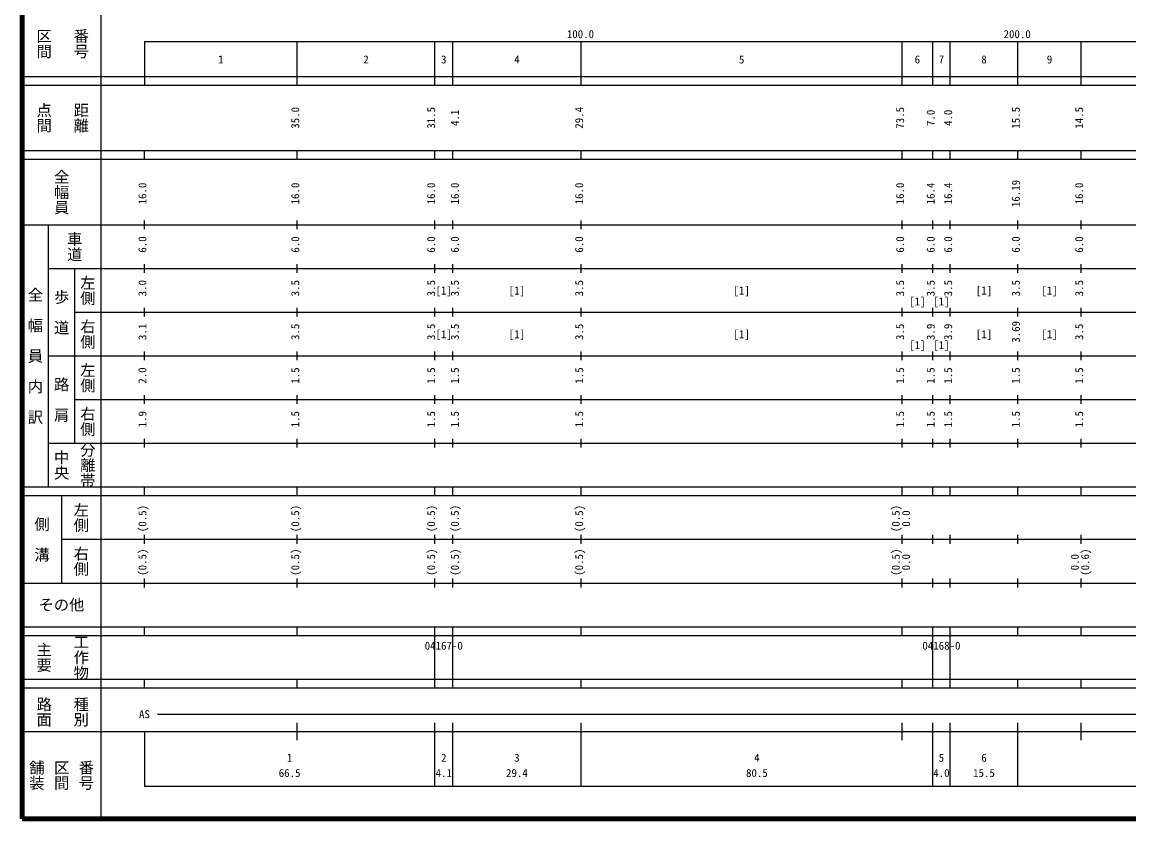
# Model space of a CAD drawing. Units: millimetres on the paper, enlarged 1000 times. Extents: x 40000 to 680000, y 20000 to 380000.
# Drawn here: x 40000 to 293422, y 20000 to 202409 of the extents above; entities that cross this region are included whole.
import ezdxf
from ezdxf.enums import TextEntityAlignment as Align

# ---------------------------------------------------------------- set-up
doc = ezdxf.new("R2010")
doc.units = ezdxf.units.MM
doc.header["$LTSCALE"] = 1000
doc.layers.add('M-TTL', color=2, linetype='Continuous', lineweight=140)
doc.layers.add('M-TTL-BAND', color=7, linetype='Continuous', lineweight=25)
doc.styles.add('@ＭＳ ゴシック', font='')
doc.styles.add('ＭＳ ゴシック', font='')
doc.styles.get('@ＭＳ ゴシック').set_extended_font_data('@MS Gothic')
doc.styles.get('ＭＳ ゴシック').set_extended_font_data('MS Gothic')

msp = doc.modelspace()

# ---------------------------------------------------------------- linework, layer by layer
at = {"layer": 'M-TTL'}
for p, q in [((40000, 380000), (40000, 20000)), ((40000, 20000), (680000, 20000))]:
    msp.add_line(p, q, dxfattribs=at)
at = {"layer": 'M-TTL-BAND'}
for p, q in [((58000, 370000), (58000, 20000)), ((68000, 198000), (579000, 198000)), ((68000, 198000), (68000, 188000)), ((103000, 188000), (103000, 198000)), ((134500, 188000), (134500, 198000)), ((138600, 188000), (138600, 198000)), ((168000, 188000), (168000, 198000)), ((241500, 188000), (241500, 198000)), ((248500, 188000), (248500, 198000)), ((252500, 188000), (252500, 198000)), ((268000, 188000), (268000, 198000)), ((282500, 188000), (282500, 198000)), ((40000, 190000), (579000, 190000)), ((40000, 188000), (579000, 188000)), ((40000, 173000), (579000, 173000)), ((68000, 171000), (68000, 173000)), ((103000, 171000), (103000, 173000)), ((134500, 171000), (134500, 173000)), ((138600, 171000), (138600, 173000)), ((168000, 171000), (168000, 173000)), ((241500, 171000), (241500, 173000)), ((248500, 171000), (248500, 173000)), ((252500, 171000), (252500, 173000)), ((268000, 171000), (268000, 173000)), ((282500, 171000), (282500, 173000)), ((40000, 171000), (579000, 171000)), ((40000, 156000), (579000, 156000)), ((46000, 96000), (46000, 156000)), ((68000, 155000), (68000, 157000)), ((103000, 155000), (103000, 157000)), ((134500, 155000), (134500, 157000)), ((138600, 155000), (138600, 157000)), ((168000, 155000), (168000, 157000)), ((241500, 155000), (241500, 157000)), ((248500, 155000), (248500, 157000)), ((252500, 155000), (252500, 157000)), ((268000, 155000), (268000, 157000)), ((282500, 155000), (282500, 157000)), ((68000, 145000), (68000, 147000)), ((103000, 145000), (103000, 147000)), ((134500, 145000), (134500, 147000)), ((138600, 145000), (138600, 147000)), ((168000, 145000), (168000, 147000)), ((241500, 145000), (241500, 147000)), ((248500, 145000), (248500, 147000)), ((252500, 145000), (252500, 147000)), ((268000, 145000), (268000, 147000)), ((282500, 145000), (282500, 147000)), ((46000, 146000), (579000, 146000)), ((52000, 146000), (52000, 106000)), ((68000, 135000), (68000, 137000)), ((103000, 135000), (103000, 137000)), ((134500, 135000), (134500, 137000)), ((138600, 135000), (138600, 137000)), ((168000, 135000), (168000, 137000)), ((241500, 135000), (241500, 137000)), ((248500, 135000), (248500, 137000)), ((252500, 135000), (252500, 137000)), ((268000, 135000), (268000, 137000)), ((282500, 135000), (282500, 137000)), ((52000, 136000), (579000, 136000)), ((68000, 125000), (68000, 127000)), ((103000, 125000), (103000, 127000)), ((134500, 125000), (134500, 127000)), ((138600, 125000), (138600, 127000)), ((168000, 125000), (168000, 127000)), ((241500, 125000), (241500, 127000)), ((248500, 125000), (248500, 127000)), ((252500, 125000), (252500, 127000)), ((268000, 125000), (268000, 127000)), ((282500, 125000), (282500, 127000)), ((46000, 126000), (579000, 126000)), ((68000, 115000), (68000, 117000)), ((103000, 115000), (103000, 117000)), ((134500, 115000), (134500, 117000)), ((138600, 115000), (138600, 117000)), ((168000, 115000), (168000, 117000)), ((241500, 115000), (241500, 117000)), ((248500, 115000), (248500, 117000)), ((252500, 115000), (252500, 117000)), ((268000, 115000), (268000, 117000)), ((282500, 115000), (282500, 117000)), ((52000, 116000), (579000, 116000)), ((68000, 105000), (68000, 107000)), ((103000, 105000), (103000, 107000)), ((134500, 105000), (134500, 107000)), ((138600, 105000), (138600, 107000)), ((168000, 105000), (168000, 107000)), ((241500, 105000), (241500, 107000)), ((248500, 105000), (248500, 107000)), ((252500, 105000), (252500, 107000)), ((268000, 105000), (268000, 107000)), ((282500, 105000), (282500, 107000)), ((46000, 106000), (579000, 106000)), ((40000, 96000), (579000, 96000)), ((40000, 94000), (579000, 94000)), ((49000, 94000), (49000, 74000)), ((68000, 94000), (68000, 96000)), ((103000, 94000), (103000, 96000)), ((134500, 94000), (134500, 96000)), ((138600, 94000), (138600, 96000)), ((168000, 94000), (168000, 96000)), ((241500, 94000), (241500, 96000)), ((248500, 94000), (248500, 96000)), ((252500, 94000), (252500, 96000)), ((268000, 94000), (268000, 96000)), ((282500, 94000), (282500, 96000)), ((49000, 84000), (579000, 84000)), ((68000, 83000), (68000, 85000)), ((103000, 83000), (103000, 85000)), ((134500, 83000), (134500, 85000)), ((138600, 83000), (138600, 85000)), ((168000, 83000), (168000, 85000)), ((241500, 83000), (241500, 85000)), ((248500, 83000), (248500, 85000)), ((252500, 83000), (252500, 85000)), ((268000, 83000), (268000, 85000)), ((282500, 83000), (282500, 85000)), ((40000, 74000), (579000, 74000)), ((68000, 73000), (68000, 75000)), ((103000, 73000), (103000, 75000)), ((134500, 73000), (134500, 75000)), ((138600, 73000), (138600, 75000)), ((168000, 73000), (168000, 75000)), ((241500, 73000), (241500, 75000)), ((248500, 73000), (248500, 75000)), ((252500, 73000), (252500, 75000)), ((268000, 73000), (268000, 75000)), ((282500, 73000), (282500, 75000)), ((40000, 64000), (579000, 64000)), ((68000, 62000), (68000, 64000)), ((103000, 62000), (103000, 64000)), ((134500, 62000), (134500, 64000)), ((138600, 62000), (138600, 64000)), ((168000, 62000), (168000, 64000)), ((241500, 62000), (241500, 64000)), ((248500, 62000), (248500, 64000)), ((252500, 62000), (252500, 64000)), ((268000, 62000), (268000, 64000)), ((282500, 62000), (282500, 64000)), ((40000, 62000), (579000, 62000)), ((134500, 52000), (134500, 62000)), ((138600, 52000), (138600, 62000)), ((248500, 52000), (248500, 62000)), ((252500, 52000), (252500, 62000)), ((40000, 52000), (579000, 52000)), ((68000, 50000), (68000, 52000)), ((103000, 50000), (103000, 52000)), ((134500, 50000), (134500, 52000)), ((138600, 50000), (138600, 52000)), ((168000, 50000), (168000, 52000)), ((241500, 50000), (241500, 52000)), ((248500, 50000), (248500, 52000)), ((252500, 50000), (252500, 52000)), ((268000, 50000), (268000, 52000)), ((282500, 50000), (282500, 52000)), ((40000, 50000), (579000, 50000)), ((71000, 44000), (470000, 44000)), ((103000, 38000), (103000, 42000)), ((134500, 38000), (134500, 42000)), ((134500, 27500), (134500, 42000)), ((138600, 38000), (138600, 42000)), ((138600, 27500), (138600, 42000)), ((168000, 27500), (168000, 42000)), ((241500, 38000), (241500, 42000)), ((248500, 38000), (248500, 42000)), ((248500, 27500), (248500, 42000)), ((252500, 38000), (252500, 42000)), ((252500, 27500), (252500, 42000)), ((268000, 27500), (268000, 42000)), ((282500, 38000), (282500, 42000)), ((40000, 40000), (579000, 40000)), ((68000, 40000), (68000, 27500)), ((68000, 27500), (579000, 27500))]:
    msp.add_line(p, q, dxfattribs=at)

# ---------------------------------------------------------------- texts
at = {"layer": 'M-TTL-BAND', "style": '@ＭＳ ゴシック'}
for s, p in [('区間', (45000, 197500)), ('番号', (53500, 197500)), ('点間', (45000, 180500)), ('距離', (53500, 180500)), ('全幅員', (49000, 163500)), ('車道', (52000, 151000)), ('左側', (55000, 141000)), ('全\u3000幅\u3000員\u3000内\u3000訳', (43000, 126000)), ('歩\u3000道', (49000, 136000)), ('右側', (55000, 131000)), ('左側', (55000, 121000)), ('路\u3000肩', (49000, 116000)), ('右側', (55000, 111000)), ('中央', (49000, 101000)), ('分離帯', (55000, 101000)), ('左側', (53500, 89000)), ('側\u3000溝', (44500, 84000)), ('右側', (53500, 79000)), ('工作物', (53500, 57000)), ('主要', (45000, 57000)), ('路面', (45000, 44500)), ('種別', (53500, 44500)), ('舗装', (43333, 30000)), ('区間', (49000, 30000)), ('番号', (54667, 30000))]:
    msp.add_text(s, height=2566, rotation=270, dxfattribs=at).set_placement(p, align=Align.MIDDLE_CENTER)
at = {"layer": 'M-TTL-BAND', "style": 'ＭＳ ゴシック'}
for s, p in [('100.0', (167844, 198195)), ('200.0', (267844, 198195)), ('1', (85500, 192405)), ('2', (118750, 192405)), ('3', (136550, 192405)), ('4', (153300, 192405)), ('5', (204750, 192405)), ('6', (245000, 192405)), ('7', (250500, 192405)), ('8', (260250, 192405)), ('9', (275250, 192405)), ('[1]', (136550, 139500)), ('[1]', (153300, 139500)), ('[1]', (204750, 139500)), ('[1]', (260250, 139500)), ('[1]', (275250, 139500)), ('[1]', (245000, 137000)), ('[1]', (250500, 137000)), ('[1]', (136550, 129500)), ('[1]', (153300, 129500)), ('[1]', (204750, 129500)), ('[1]', (260250, 129500)), ('[1]', (275250, 129500)), ('[1]', (245000, 127000)), ('[1]', (250500, 127000)), ('AS', (68000, 42500)), ('1', (101250, 32523)), ('2', (136550, 32523)), ('3', (153300, 32523)), ('4', (208250, 32523)), ('5', (250500, 32523)), ('6', (260250, 32523)), ('66.5', (101250, 29033)), ('4.1', (136550, 29033)), ('29.4', (153300, 29033)), ('80.5', (208250, 29033)), ('4.0', (250500, 29033)), ('15.5', (260250, 29033))]:
    msp.add_text(s, height=1833, dxfattribs=at).set_placement(p, align=Align.BOTTOM_CENTER)
for s, p in [('35.0', (104000, 180500)), ('31.5', (135118, 180500)), ('29.4', (169000, 180500)), ('73.5', (242500, 180500)), ('15.5', (269000, 180500)), ('14.5', (283500, 180500)), ('4.1', (140555, 180500)), ('7.0', (249500, 180500)), ('4.0', (253500, 180500)), ('16.0', (69000, 163174)), ('16.0', (104000, 163174)), ('16.0', (135118, 163174)), ('16.0', (140555, 163174)), ('16.0', (169000, 163174)), ('16.0', (242500, 163174)), ('16.4', (249500, 163174)), ('16.4', (253500, 163174)), ('16.19', (269000, 163174)), ('16.0', (283500, 163174)), ('6.0', (69000, 151500)), ('6.0', (104000, 151500)), ('6.0', (135118, 151500)), ('6.0', (140555, 151500)), ('6.0', (169000, 151500)), ('6.0', (242500, 151500)), ('6.0', (249500, 151500)), ('6.0', (253500, 151500)), ('6.0', (269000, 151500)), ('6.0', (283500, 151500)), ('3.0', (69000, 141500)), ('3.5', (104000, 141500)), ('3.5', (135118, 141500)), ('3.5', (140555, 141500)), ('3.5', (169000, 141500)), ('3.5', (242500, 141500)), ('3.5', (249500, 141500)), ('3.5', (253500, 141500)), ('3.5', (269000, 141500)), ('3.5', (283500, 141500)), ('3.1', (69000, 131500)), ('3.5', (104000, 131500)), ('3.5', (135118, 131500)), ('3.5', (140555, 131500)), ('3.5', (169000, 131500)), ('3.5', (242500, 131500)), ('3.9', (249500, 131500)), ('3.9', (253500, 131500)), ('3.69', (269000, 131500)), ('3.5', (283500, 131500)), ('2.0', (69000, 121500)), ('1.5', (104000, 121500)), ('1.5', (135118, 121500)), ('1.5', (140555, 121500)), ('1.5', (169000, 121500)), ('1.5', (242500, 121500)), ('1.5', (249500, 121500)), ('1.5', (253500, 121500)), ('1.5', (269000, 121500)), ('1.5', (283500, 121500)), ('1.9', (69000, 111500)), ('1.5', (104000, 111500)), ('1.5', (135118, 111500)), ('1.5', (140555, 111500)), ('1.5', (169000, 111500)), ('1.5', (242500, 111500)), ('1.5', (249500, 111500)), ('1.5', (253500, 111500)), ('1.5', (269000, 111500)), ('1.5', (283500, 111500)), ('(0.5)', (69000, 88764)), ('(0.5)', (104000, 88764)), ('(0.5)', (135118, 88764)), ('(0.5)', (140555, 88764)), ('(0.5)', (169000, 88764)), ('(0.5)', (241500, 88764)), ('0.0', (243870, 88764)), ('(0.5)', (69000, 78764)), ('(0.5)', (104000, 78764)), ('(0.5)', (135118, 78764)), ('(0.5)', (140555, 78764)), ('(0.5)', (169000, 78764)), ('(0.5)', (241500, 78764)), ('(0.6)', (284870, 78764)), ('0.0', (243870, 78764)), ('0.0', (282500, 78764))]:
    msp.add_text(s, height=1833, rotation=90, dxfattribs=at).set_placement(p, align=Align.BOTTOM_CENTER)
for s, height, p in [('その他', 2566, (49000, 69000)), ('04167-0', 1833, (136550, 59655)), ('04168-0', 1833, (250500, 59655))]:
    msp.add_text(s, height=height, dxfattribs=at).set_placement(p, align=Align.MIDDLE_CENTER)

doc.saveas('drawing.dxf')
